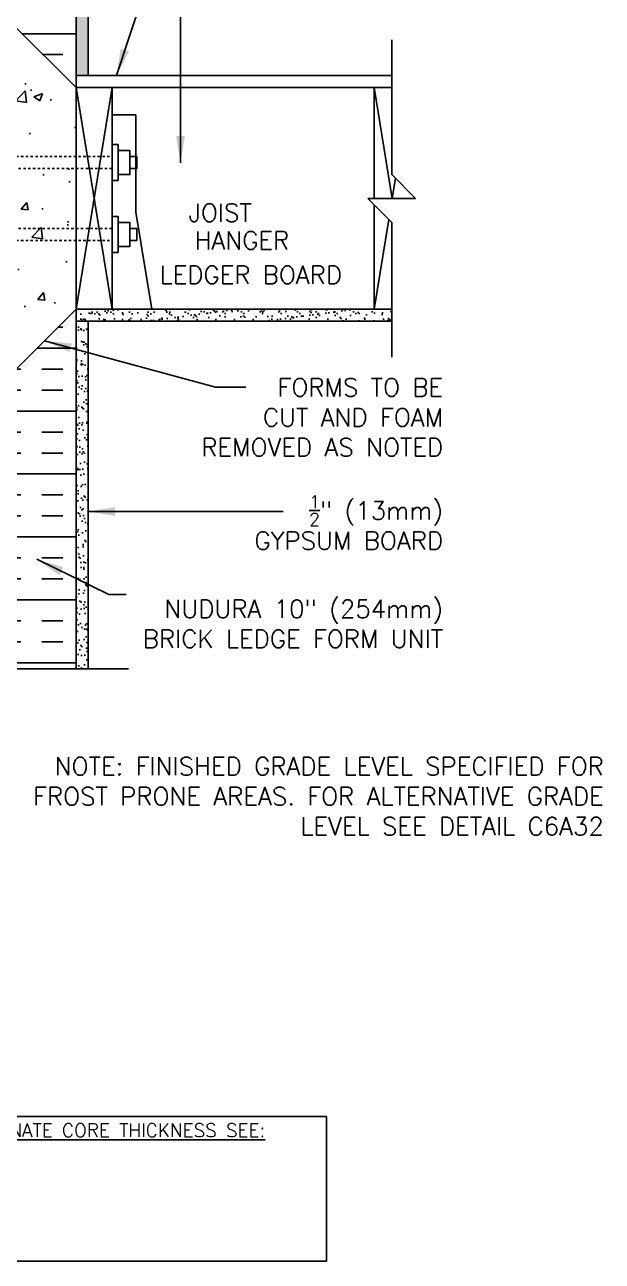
# Model space of a CAD drawing. Header units: inches. Extents: x 34 to 92.7, y -25.1 to 58.
# Drawn here: x 67.1 to 91.2, y -25.1 to 26.5 of the extents above; entities that cross this region are included whole.
import ezdxf
from ezdxf.enums import TextEntityAlignment as Align

# ---------------------------------------------------------------- set-up
doc = ezdxf.new("R2010")
doc.units = ezdxf.units.IN
doc.header["$LTSCALE"] = 0.5
doc.header["$MEASUREMENT"] = 0
doc.linetypes.add('HIDDEN2', pattern=[0.1875, 0.125, -0.0625])
for name, color, linetype in [('HATCH', 12, 'Continuous'), ('LINE15', 9, 'Continuous'), ('LINE18', 9, 'Continuous'), ('line25', 2, 'Continuous'), ('LINE50', 5, 'Continuous'), ('LINE9', 9, 'Continuous'), ('TEXT', 4, 'Continuous')]:
    doc.layers.add(name, color=color, linetype=linetype)
doc.styles.add('DIM', font='romans.shx', dxfattribs={"width": 0.7})
doc.styles.add('ROMANS', font='romans.shx', dxfattribs={"height": 1.125})
doc.styles.get("Standard").update_dxf_attribs({"font": 'romans.shx', "height": 1.125})
doc.dimstyles.new('ext_12', dxfattribs={"dimscale": 12, "dimtxt": 0.09375, "dimasz": 0.09375, "dimexe": 0.09375, "dimexo": 0.0625, "dimgap": 0.0625, "dimtad": 1, "dimdec": 1, "dimzin": 3, "dimdsep": 46, "dimlunit": 4, "dimtxsty": 'DIM', "dimcen": 0.09, "dimdle": 0.09375, "dimclrt": 4, "dimadec": 0, "dimazin": 0, "dimtfac": 1, "dimtdec": 1, "dimtmove": 2, "dimatfit": 3, "dimfxl": 0, "dimfrac": 2, "dimtolj": 1, "dimtzin": 0, "dimarcsym": 0})
pattern_1 = [(0, (46.7951, -13.2255), (0, 2.625), []), (0, (46.7951, -12.3505), (0, 2.625), [0.875, -0.875]), (0, (46.7951, -11.4755), (0, 2.625), [0.875, -0.875])]
pattern_2 = [(37.5, (4, 0), (-0.0157483, 0.481706), [0, -0.38, 0, -0.425, 0, -0.40625]), (7.5, (4, 0), (0.442444, 0.7055365), [0, -0.205, 0, -0.3425, 0, -0.13125]), (327.5, (3.6925, 0), (0.7785355, 0.0014148), [0, -0.125, 0, -0.45, 0, -0.5875]), (317.5, (3.6925, 0), (0.7515317, 0.219419), [0, -0.0625, 0, -0.295, 0, -0.3375])]

msp = doc.modelspace()

# ---------------------------------------------------------------- hatches: boundary and pattern name
at = {"layer": 'HATCH'}
h = msp.add_hatch(dxfattribs=at)
h.set_pattern_fill('AR-SAND', color=256, scale=0.25, style=0)
h.set_pattern_definition(pattern_2)
h.paths.add_polyline_path([(69.722, 53.649), (69.222, 53.649), (69.222, 35.649), (69.209, 24.399), (69.722, 24.399)])
h = msp.add_hatch(dxfattribs=at)
h.set_pattern_fill('INSUL', color=256, scale=7, style=0)
h.set_pattern_definition(pattern_1)
h.paths.add_polyline_path([(66.597, 26.524), (69.222, 23.899), (69.222, 35.649), (68.784, 35.649), (68.784, 35.149), (67.284, 35.149), (67.284, 35.649), (66.597, 35.649)])
h = msp.add_hatch(dxfattribs=at)
h.set_pattern_fill('AR-CONC', color=256, scale=0.5, style=0)
h.set_pattern_definition([(50, (-66.8275, -135.99), (3.5863, -0.31376), [0.375, -4.125]), (355, (-66.8275, -135.99), (-0.693757, 3.76096), [0.3, -3.3]), (100.4514, (-66.5287, -136.016), (2.892547, 3.4472), [0.3187, -3.50571]), (46.1842, (-66.8275, -134.99), (5.336205, -0.827595), [0.5625, -6.1875]), (96.6356, (-66.383, -135.059), (4.67331, 4.87059), [0.47805, -5.25856]), (351.1842, (-66.8275, -134.99), (4.67331, 4.8706), [0.45, -4.95]), (21, (-66.3275, -135.24), (2.984535, -2.013094), [0.375, -4.125]), (326, (-66.3275, -135.24), (1.216577, 3.62575), [0.3, -3.3]), (71.4514, (-66.0788, -135.4077), (4.201113, 1.61265), [0.3187, -3.50571]), (37.5, (-66.8275, -135.99), (0.060799, 1.664469), [0, -3.26, 0, -3.35, 0, -3.3125]), (7.5, (-66.8275, -135.99), (1.315348, 1.972059), [0, -1.91, 0, -3.185, 0, -1.2625]), (327.5, (-67.9425, -135.99), (2.669112, -0.112774), [0, -1.25, 0, -3.9, 0, -5.175]), (317.5, (-68.4425, -135.99), (2.91593, 0.500525), [0, -1.625, 0, -2.59, 0, -3.675])])
h.paths.add_polyline_path([(69.222, 21.337), (66.597, 21.337), (66.597, 17.212), (69.222, 17.212)])
h.paths.add_polyline_path([(69.222, 15.774), (69.222, 16.712), (66.597, 16.712), (66.597, 13.149)])
h.paths.add_polyline_path([(66.597, 25.399), (66.597, 21.837), (69.222, 21.837), (69.222, 22.774)])
h = msp.add_hatch(dxfattribs=at)
h.set_pattern_fill('INSUL', color=256, scale=7, style=0)
h.set_pattern_definition(pattern_1)
h.paths.add_polyline_path([(69.222, 14.649), (66.597, 12.024), (66.597, -0.351), (69.222, -0.351)])
h = msp.add_hatch(dxfattribs=at)
h.set_pattern_fill('AR-SAND', color=256, scale=0.25, style=0)
h.set_pattern_definition(pattern_2)
h.paths.add_polyline_path([(69.222, 14.649), (69.222, 14.149), (82.395, 14.149), (82.395, 14.649)])
h = msp.add_hatch(dxfattribs=at)
h.set_pattern_fill('AR-SAND', color=256, scale=0.25, style=0)
h.set_pattern_definition(pattern_2)
h.paths.add_polyline_path([(69.722, 13.838), (69.628, 14.149), (69.222, 14.149), (69.222, -0.351), (69.722, -0.351)])

# ---------------------------------------------------------------- linework, layer by layer
for p, q in [((70.722, 14.649), (69.222, 23.899)), ((70.722, 23.899), (69.222, 14.649)), ((82.412, 19.274), (81.662, 23.899)), ((82.55, 20.12), (82.412, 19.274)), ((82.271, 18.399), (81.662, 14.649)), ((81.668, 14.402), (81.668, 14.402)), ((81.879, 14.267), (81.879, 14.267)), ((81.883, 14.3), (81.883, 14.3))]:
    msp.add_line(p, q, dxfattribs=at)
at = {"layer": 'LINE15', "linetype": 'HIDDEN2'}
for points in [[(70.722, 20.524), (65.222, 20.524, -0.414214), (64.722, 21.024), (64.722, 22.524), (65.222, 22.524), (65.222, 21.124, 0.414214), (65.322, 21.024), (70.722, 21.024)], [(70.722, 18.024), (65.222, 18.024, 0.414214), (64.722, 17.524), (64.722, 16.024), (65.222, 16.024), (65.222, 17.424, -0.414214), (65.322, 17.524), (70.722, 17.524)]]:
    msp.add_lwpolyline(points, format="xyb", dxfattribs=at)
at = {"layer": 'LINE18'}
for points in [[(70.722, 20.024), (70.972, 20.024), (70.972, 21.524), (70.722, 21.524)], [(70.972, 20.274), (71.472, 20.274), (71.472, 21.274), (70.972, 21.274)], [(70.722, 18.524), (70.972, 18.524), (70.972, 17.024), (70.722, 17.024)], [(70.972, 18.274), (71.472, 18.274), (71.472, 17.274), (70.972, 17.274)]]:
    msp.add_lwpolyline(points, close=True, dxfattribs=at)
for points in [[(71.472, 20.524), (71.752, 20.524), (71.752, 21.024), (71.472, 21.024)], [(71.472, 18.024), (71.752, 18.024), (71.752, 17.524), (71.472, 17.524)]]:
    msp.add_lwpolyline(points, dxfattribs=at)
at = {"layer": 'line25'}
for p, q in [((69.222, 23.899), (66.597, 26.524)), ((69.222, 23.899), (69.222, 14.649)), ((69.222, 23.899), (82.395, 23.899)), ((70.722, 23.899), (70.722, 14.649)), ((81.662, 23.899), (81.662, 19.274)), ((81.662, 19.007), (81.662, 14.649)), ((69.222, 14.649), (66.597, 12.024)), ((69.222, 14.649), (82.395, 14.649))]:
    msp.add_line(p, q, dxfattribs=at)
at = {"layer": 'LINE50'}
for p, q in [((69.222, 23.899), (69.222, 35.649)), ((69.222, -0.351), (69.222, 14.649))]:
    msp.add_line(p, q, dxfattribs=at)
at = {"layer": 'LINE9'}
for p, q in [((69.722, 53.649), (69.722, 24.399)), ((82.395, 20.274), (82.395, 25.899)), ((69.222, 24.399), (82.395, 24.399)), ((70.722, 22.768), (71.722, 22.768)), ((71.722, 22.768), (71.722, 18.708)), ((83.395, 19.274), (82.395, 20.274)), ((83.395, 19.274), (82.395, 20.274)), ((82.395, 19.274), (81.395, 19.274)), ((81.395, 19.274), (82.395, 18.274)), ((81.395, 19.274), (82.395, 18.274)), ((82.395, 19.274), (81.395, 19.274)), ((82.395, 19.274), (83.395, 19.274)), ((82.395, 19.274), (83.395, 19.274)), ((72.38, 14.649), (71.722, 18.708)), ((82.395, 12.649), (82.395, 18.274)), ((69.222, 14.149), (82.395, 14.149)), ((69.722, -0.351), (69.722, 14.149)), ((62.495, -0.351), (71.406, -0.351))]:
    msp.add_line(p, q, dxfattribs=at)
at = {"layer": 'TEXT'}
for points in [[(71.722, 18.708, 0, 0.36, 0), (72.802, 18.708, 0, 0, 0), (73.968, 18.708, 0, 0, 0)], [(69.972, 16.103, 0, 0.36, 0), (71.052, 16.103, 0, 0, 0), (72.899, 16.103, 0, 0, 0)]]:
    msp.add_lwpolyline(points, format="xyseb", dxfattribs=at)
msp.add_lwpolyline([(62.012, -19.04), (79.672, -19.04), (79.672, -25.078), (62.012, -25.078)], dxfattribs=at)

# ---------------------------------------------------------------- texts
at = {"layer": 'TEXT', "style": 'ROMANS'}
for s, p in [(' JOIST ', (73.406, 18.677)), ('HANGER', (74.168, 17.526)), (' LEDGER BOARD', (72.193, 16.086)), (' LEDGER BOARD', (72.193, 16.086))]:
    msp.add_text(s, height=0.75, dxfattribs=at).set_placement(p, align=Align.MIDDLE_LEFT)
at = {"layer": 'TEXT', "char_height": 0.75, "attachment_point": 6, "style": 'ROMANS'}
for s, insert, width in [('FORMS TO BE \\PCUT AND FOAM REMOVED AS NOTED', (84.543, 10.14), 11.43486), ('\\A1;{\\H0.7x;\\S1/2;}" (13mm) GYPSUM BOARD', (84.543, 5.749), 9.46328), ('NUDURA 10" (254mm) BRICK LEDGE FORM UNIT', (84.543, 1.522), 14.1509), ('\\A1;NOTE: FINISHED GRADE LEVEL SPECIFIED FOR FROST PRONE AREAS. FOR ALTERNATIVE GRADE LEVEL SEE DETAIL C6A32', (91.249, -5.672), 27.2137)]:
    msp.add_mtext(s, dxfattribs=dict(at, insert=insert, width=width))
at = {"layer": 'TEXT', "insert": (62.387, -21.016), "char_height": 0.5625, "width": 23.33295, "attachment_point": 4}
msp.add_mtext('{\\LFOR ALTERNATE CORE THICKNESS SEE:\\P}C6A08\\PC8A06\\PC12A02', dxfattribs=at)

# ---------------------------------------------------------------- leaders
at = {"layer": 'TEXT'}
for points in [[(70.905, 24.399), (73.668, 32.763), (77.614, 32.763)], [(73.578, 20.76), (73.578, 27.038), (76.47, 27.038)], [(67.909, 13.337), (75.035, 11.399), (76.307, 11.399)], [(69.722, 6.209), (77.861, 6.209)], [(67.59, 4.215), (70.592, 2.749), (71.316, 2.749)]]:
    msp.add_leader(points, dimstyle='ext_12', override={"dimgap": 0.0625, "dimtad": 0}, dxfattribs=at)

doc.saveas('drawing.dxf')
